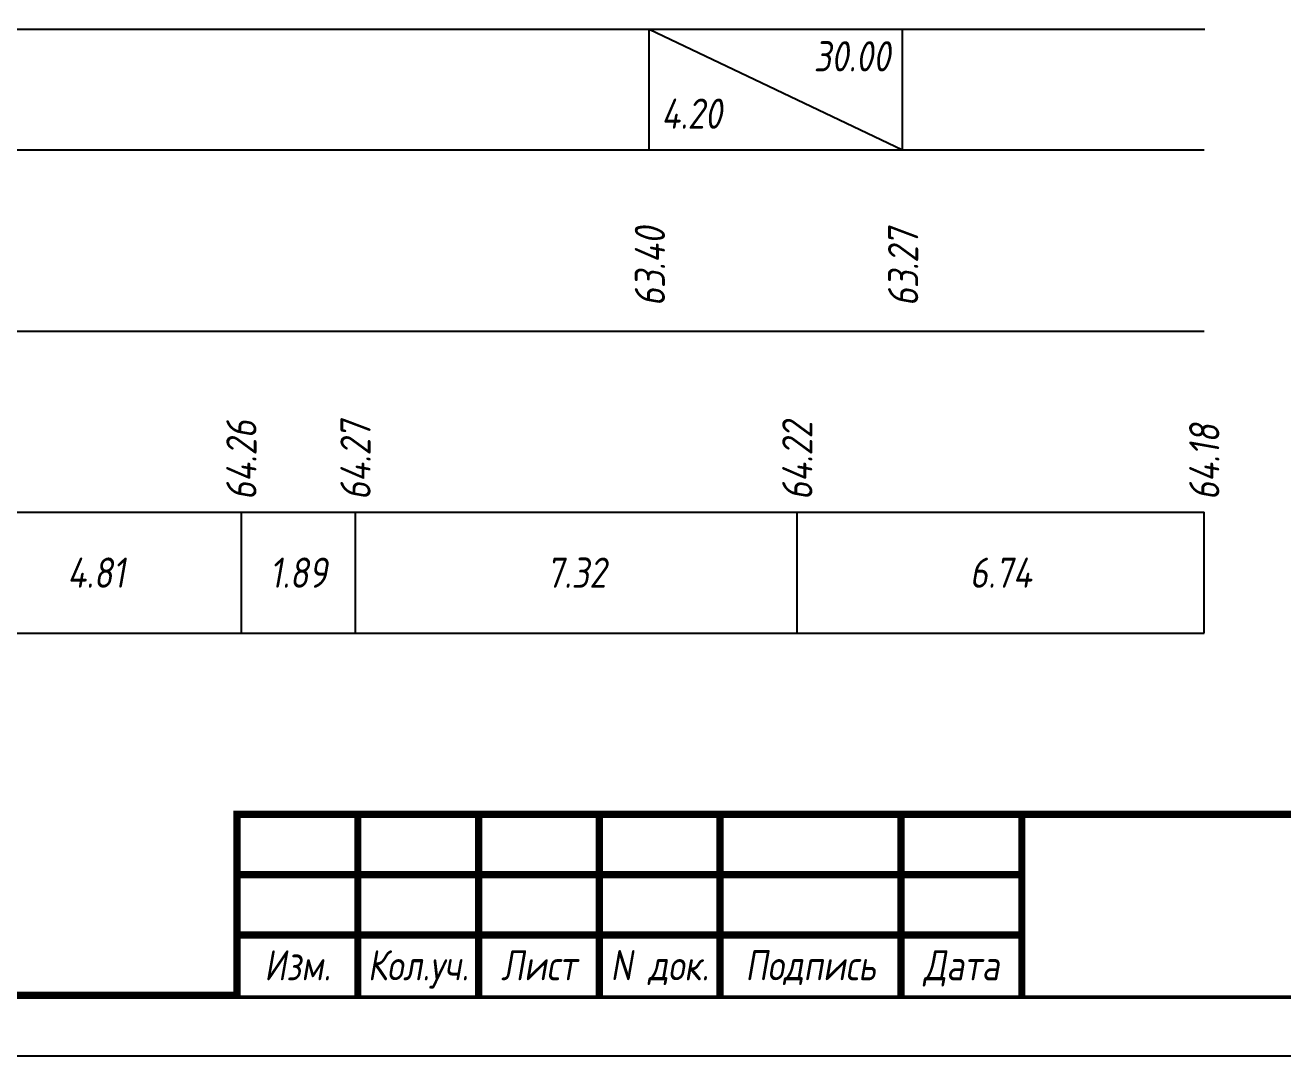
# Model space of a CAD drawing. Extents: x -717 to 1451, y -133302 to 233.
# Drawn here: x 182.4 to 286.6, y -129004.4 to -128919.1 of the extents above; entities that cross this region are included whole.
import ezdxf
from ezdxf.enums import TextEntityAlignment as Align

# ---------------------------------------------------------------- set-up
doc = ezdxf.new("R2010")
doc.units = 0
for name, color, linetype in [('Зарамочное оформление', 7, 'Continuous'), ('Код_510', 7, 'Continuous'), ('Код_516', 1, 'Continuous'), ('Таблица', 7, 'Continuous')]:
    doc.layers.add(name, color=color, linetype=linetype)
doc.styles.add('М', font='romand.shx', dxfattribs={"width": 0.8, "oblique": 10, "height": 2.5})

msp = doc.modelspace()

# ---------------------------------------------------------------- linework, layer by layer
at = {"flags": 128}
msp.add_lwpolyline([(-30.054, -129004.421), (389.946, -129004.421), (389.946, -128707.421), (-30.054, -128707.421)], close=True, dxfattribs=at)
at = {"const_width": 0.6, "flags": 128}
msp.add_lwpolyline([(-10.054, -128999.421), (384.946, -128999.421), (384.946, -128712.421), (-10.054, -128712.421)], close=True, dxfattribs=at)
at = {"layer": 'Код_510'}
for p, q in [((200.302, -128969.421), (200.302, -128959.421)), ((209.754, -128969.421), (209.754, -128959.421)), ((246.349, -128969.421), (246.349, -128959.421)), ((280.061, -128969.421), (280.061, -128959.421))]:
    msp.add_line(p, q, dxfattribs=at)
at = {"layer": 'Код_516'}
for p, q in [((234.084, -128929.421), (234.084, -128919.421)), ((234.084, -128919.421), (255.061, -128929.421)), ((255.061, -128929.421), (255.061, -128919.421))]:
    msp.add_line(p, q, dxfattribs=at)
at = {"layer": 'Таблица'}
for p, q in [((80, -128919.421), (280.116, -128919.421)), ((79.946, -128929.421), (280.061, -128929.421)), ((79.946, -128944.421), (280.061, -128944.421)), ((79.946, -128959.421), (280.061, -128959.421)), ((79.946, -128969.421), (280.061, -128969.421))]:
    msp.add_line(p, q, dxfattribs=at)

# ---------------------------------------------------------------- texts
at = {"layer": 'Код_510', "style": 'М', "oblique": 10, "width": 0.8}
for s, p in [('64.26', (200.302, -128958.421)), ('64.27', (209.754, -128958.421)), ('64.22', (246.349, -128958.421)), ('64.18', (280.061, -128958.421))]:
    msp.add_text(s, height=2.5, rotation=90, dxfattribs=at).set_placement(p, align=Align.MIDDLE_LEFT)
for s, p in [('4.81', (188.281, -128964.421)), ('1.89', (205.028, -128964.421)), ('7.32', (228.052, -128964.421)), ('6.74', (263.205, -128964.421))]:
    msp.add_text(s, height=2.5, dxfattribs=at).set_placement(p, align=Align.MIDDLE_CENTER)
at = {"layer": 'Код_516', "style": 'М', "oblique": 10, "width": 0.8}
msp.add_text('30.00', height=2.5, dxfattribs=at).set_placement((254.061, -128920.421), align=Align.TOP_RIGHT)
msp.add_text('4.20', height=2.5, dxfattribs=at).set_placement((235.084, -128928.421), align=Align.BOTTOM_LEFT)
for s, p in [('63.40', (234.138, -128942.371)), ('63.27', (255.116, -128942.371))]:
    msp.add_text(s, height=2.5, rotation=90, dxfattribs=at).set_placement(p, align=Align.MIDDLE_LEFT)

# ---------------------------------------------------------------- next in the draw order: wipeouts: each hides what was drawn before it
at = {"linetype": 'Continuous'}
msp.add_wipeout([(199.946, -128984.421), (384.946, -128984.421), (384.946, -128999.421), (199.946, -128999.421)], dxfattribs=at).dxf.layer = 'Зарамочное оформление'

# ---------------------------------------------------------------- next in the draw order: linework, layer by layer
at = {"layer": 'Зарамочное оформление', "linetype": 'Continuous', "lineweight": -3, "const_width": 0.6, "flags": 128}
for points in [[(199.946, -128999.421), (199.946, -128984.421), (384.946, -128984.421)], [(209.946, -128984.421), (209.946, -128999.421)], [(219.946, -128984.421), (219.946, -128999.421)], [(229.946, -128984.421), (229.946, -128999.421)], [(239.946, -128984.421), (239.946, -128999.421)], [(254.946, -128984.421), (254.946, -128999.421)], [(264.946, -128984.421), (264.946, -128999.421)], [(199.946, -128989.421), (264.946, -128989.421)], [(199.946, -128994.421), (264.946, -128994.421)]]:
    msp.add_lwpolyline(points, dxfattribs=at)

# ---------------------------------------------------------------- next in the draw order: texts
at = {"layer": 'Зарамочное оформление', "linetype": 'Continuous', "style": 'М', "oblique": 10, "width": 0.8}
for s, p in [('Изм.', (204.946, -128996.921)), ('Кол.уч.', (214.946, -128996.921)), ('Лист', (224.946, -128996.921)), ('N док.', (234.946, -128996.921)), ('Подпись', (247.446, -128996.921)), ('Дата', (259.946, -128996.921))]:
    msp.add_text(s, height=2.5, dxfattribs=at).set_placement(p, align=Align.MIDDLE_CENTER)

doc.saveas('drawing.dxf')
